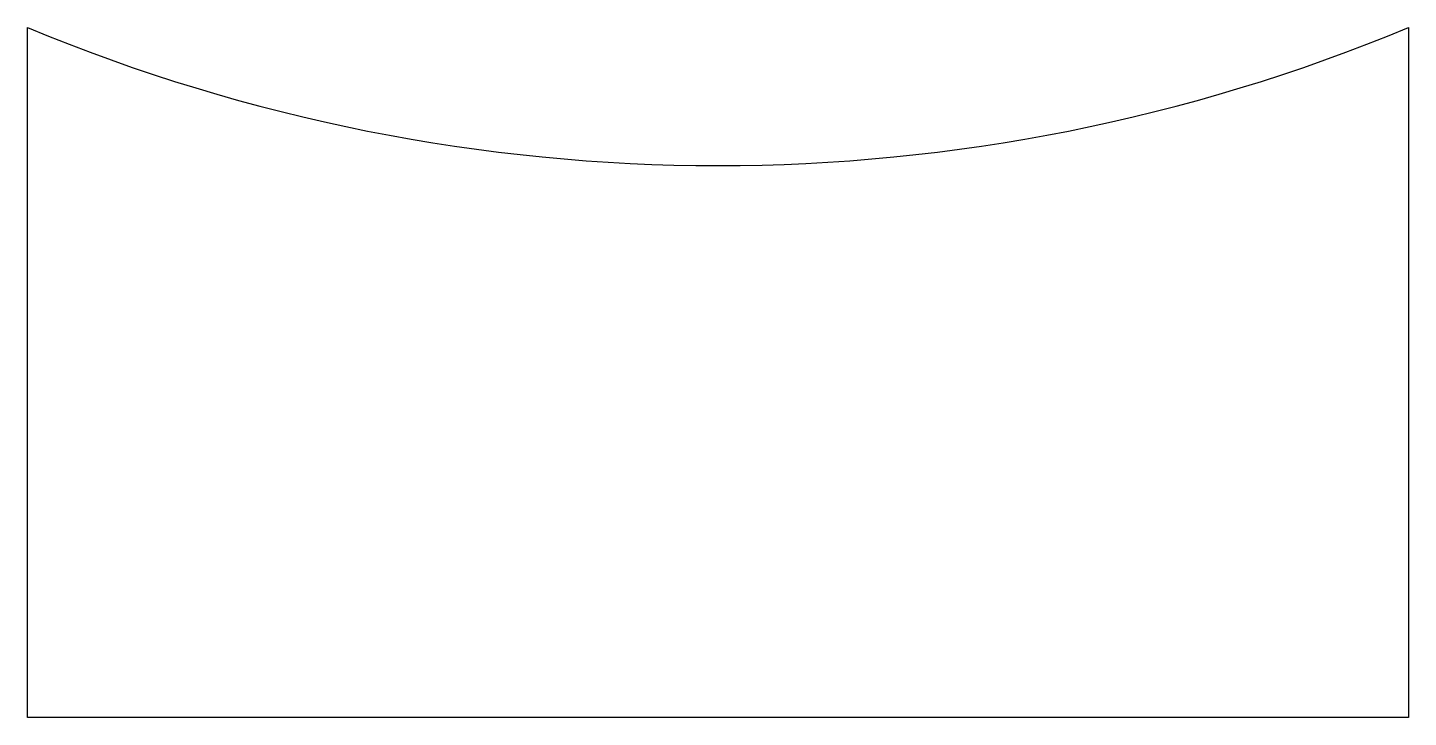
# Model space of a CAD drawing. Header units: millimetres. Extents: x 0 to 10, y -5 to 0.
import ezdxf

# ---------------------------------------------------------------- set-up
doc = ezdxf.new("R2010")
doc.units = ezdxf.units.MM
doc.header["$MEASUREMENT"] = 0

msp = doc.modelspace()

# ---------------------------------------------------------------- linework, layer by layer
msp.add_lwpolyline([(0, 0, 0.2), (10, 0), (10, -5), (0, -5)], format="xyb", close=True)

doc.saveas('drawing.dxf')
